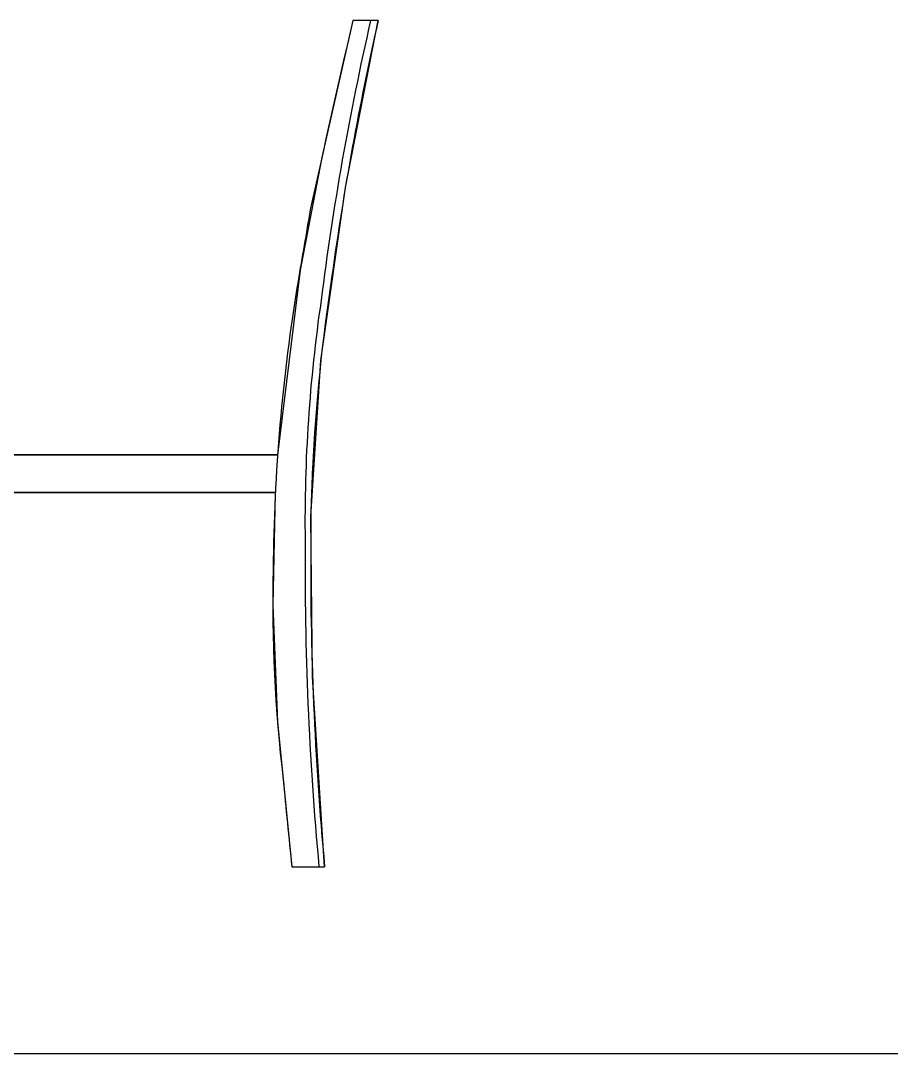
# Model space of a CAD drawing. Header units: millimetres. Extents: x 37301 to 64830, y 24173 to 38860.
# Drawn here: x 51229 to 52161, y 36235 to 37340 of the extents above; entities that cross this region are included whole.
import ezdxf

# ---------------------------------------------------------------- set-up
doc = ezdxf.new("R2010")
doc.units = ezdxf.units.MM
doc.layers.add('www.cad-blocks.net', color=7, linetype='Continuous')

# ---------------------------------------------------------------- blocks, each defined once
blk = doc.blocks.new('A$C0AC957C6')
for p, q in [((1586.1, 905), (1553, 758.7)), ((1578.1, 726.4), (1613.2, 905)), ((1613.2, 905), (1586.1, 905)), ((1613.2, 905), (1586.1, 905)), ((1553, 758.7), (1529.6, 638.2)), ((1551.9, 541.6), (1578.1, 726.4)), ((1529.6, 638.2), (1505.4, 440.5)), ((1541.3, 374.7), (1551.9, 541.6)), ((1113.1, 440.5), (1266.6, 440.5)), ((1505.4, 440.5), (1206.1, 440.5)), ((1266.6, 440.5), (1505.4, 440.5)), ((1266.4, 400.5), (1107.2, 400.5)), ((1206.1, 400.5), (1503, 400.5)), ((1503, 400.5), (1266.4, 400.5)), ((1503, 400.5), (1500.4, 279.7)), ((1543, 203.2), (1541.3, 374.7)), ((1500.4, 279.7), (1505.5, 155.2)), ((1555.9, 0), (1543, 203.2)), ((1505.5, 155.2), (1520.9, 0)), ((1520.9, 0), (1555.9, 0)), ((1520.9, 0), (1555.9, 0))]:
    blk.add_line(p, q)
for centre, radius, start, end in [((17254, -2720.8), 16082, 166.97028, 167.70891), ((4748.4, 195.3), 3214.5, 167.245, 172.193), ((15090.2, -1664.4), 13754.8, 170.09058, 170.41372), ((3496.6, 334.2), 1955.7, 171.2434, 177.3161), ((3425.1, 307), 1924.2, 170.4504, 179.6678), ((2924.5, 352.1), 1383.5, 176.9479, 180.1412), ((4987.6, 320.1), 3446.6, 179.5241, 185.3289), ((3042.6, 279.7), 1542.2, 178.5684, 186.924), ((6238.8, 510), 4745.4, 185.0319, 186.1692)]:
    blk.add_arc(centre, radius, start, end)
at = {"ltscale": 40}
for centre, radius, start, end in [((4503, 238.7), 2973.5, 167.0506, 172.9135), ((3159.6, 369.5), 1624.7, 171.6463, 180.7219), ((4993.3, 320.1), 3458.3, 179.5216, 185.3111)]:
    blk.add_arc(centre, radius, start, end, dxfattribs=at)
blk = doc.blocks.new('FORMAT')
at = {"color": 155, "true_color": 0x546d8e}
blk.add_line((39819.4, 36235.3), (64830.2, 36235.3), dxfattribs=at)

msp = doc.modelspace()

# ---------------------------------------------------------------- block references
msp.add_blockref('A$C0AC957C6', (49998.5, 36434.8))
at = {"layer": 'www.cad-blocks.net'}
msp.add_blockref('FORMAT', (0, 0), dxfattribs=at)

doc.saveas('drawing.dxf')
